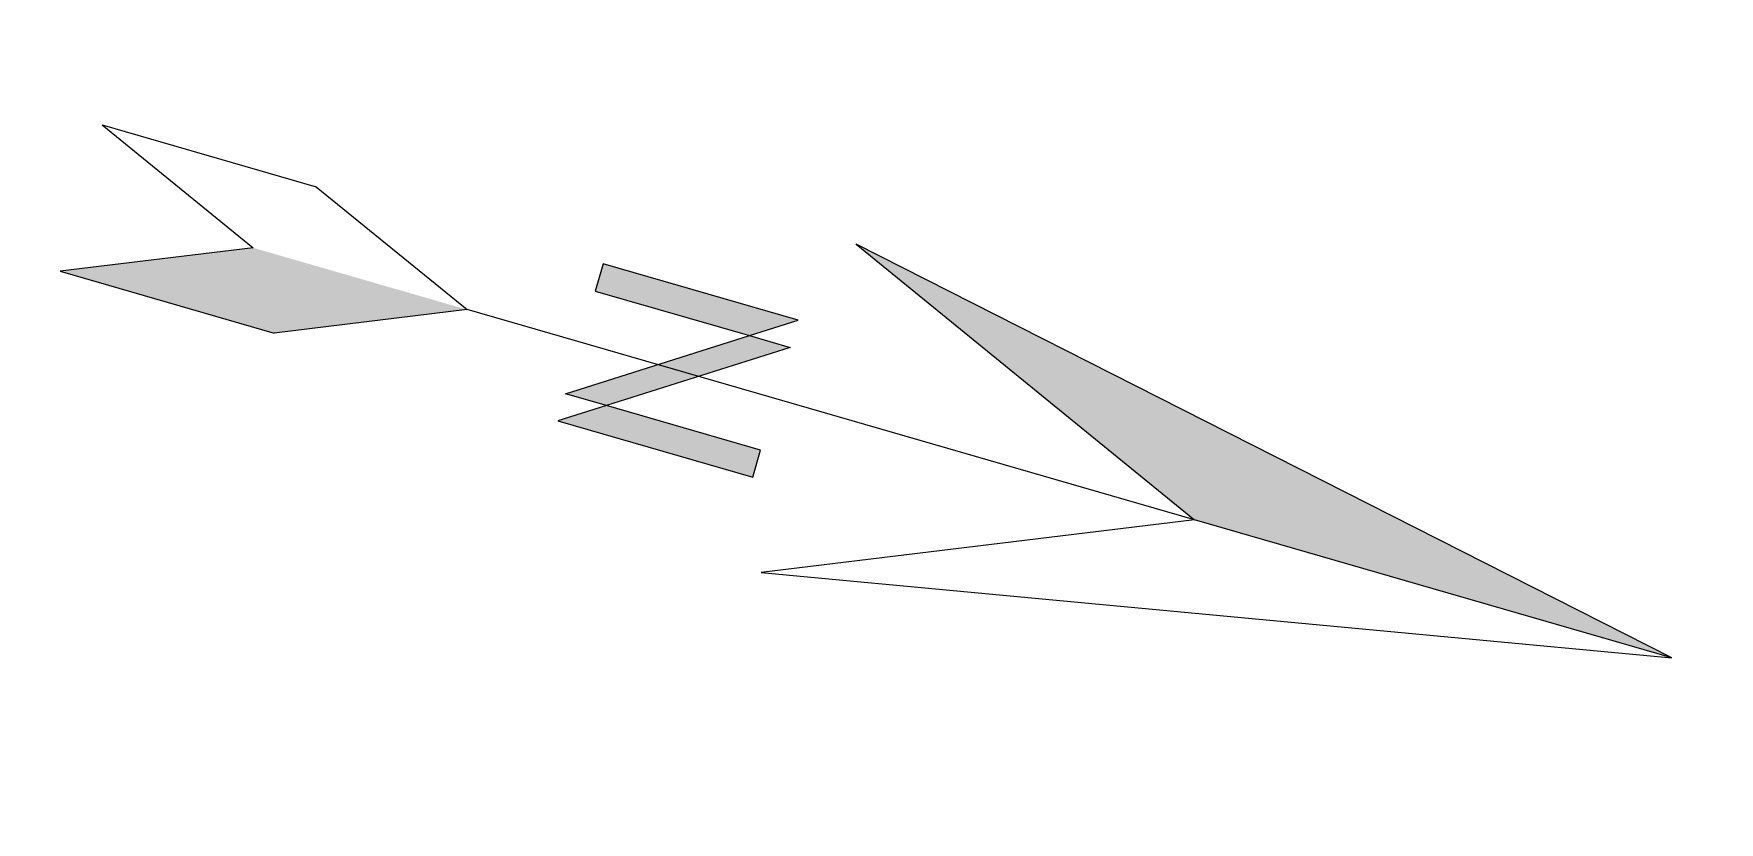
# Model space of a CAD drawing. Header units: millimetres. Extents: x -1616060 to -1327748, y -2178952 to -1799995.
# Drawn here: x -1394873 to -1390440, y -1970661 to -1968588 of the extents above; entities that cross this region are included whole.
import ezdxf

# ---------------------------------------------------------------- set-up
doc = ezdxf.new("R2010")
doc.units = ezdxf.units.MM
doc.header["$LTSCALE"] = 100
doc.header["$MEASUREMENT"] = 0
doc.layers.get('0').update_dxf_attribs({"lineweight": 13, "plot": 0})
doc.layers.add('Nord-Pfeil', color=7, linetype='Continuous')

# ---------------------------------------------------------------- blocks, each defined once
blk = doc.blocks.new('Nord-Pfeil 05')
for points in [[(-7207, -37964), (6, -20987), (0, 0)], [(-2248, -41214), (-3442, -39421), (-3440, -47995), (-2246, -47995)], [(-2248, -39421), (-2248, -41214), (2271, -47994), (2271, -46201)], [(2271, -46201), (3465, -47993), (3463, -39419), (2269, -39420)], [(3232, -60537), (14, -52974), (17, -62385), (3234, -69948)]]:
    blk.add_hatch(color=256).paths.add_polyline_path(points)
at = {"linetype": 'Continuous', "lineweight": 20, "ltscale": 0.039687}
for p, q in [((0, 0), (-7207, -37964)), ((0, 0), (6, -20987)), ((7227, -37960), (0, 0)), ((-7207, -37964), (6, -20987)), ((6, -20987), (7227, -37960)), ((-3200, -60538), (14, -52974)), ((14, -52974), (3232, -60537)), ((-3197, -69950), (17, -62385)), ((17, -62385), (3234, -69948))]:
    blk.add_line(p, q, dxfattribs=at)
for p, q in [((6, -20987), (14, -52974)), ((-3197, -69950), (-3200, -60538)), ((3234, -69948), (3232, -60537))]:
    blk.add_line(p, q)
for points in [[(-3440, -47995), (-2246, -47995), (-2248, -41214), (-3442, -39421)], [(2271, -46201), (3465, -47993), (3463, -39419), (2269, -39420)]]:
    blk.add_lwpolyline(points, close=True)
blk.add_lwpolyline([(-2248, -39421), (2271, -46201), (2271, -47994), (-2248, -41214), (-2248, -39421)])

msp = doc.modelspace()

# ---------------------------------------------------------------- block references
at = {"layer": 'Nord-Pfeil', "xscale": 0.0622463189515528, "yscale": 0.0622463189515528, "zscale": 0.0622463189515528, "rotation": 253.8670232167164}
msp.add_blockref('Nord-Pfeil 05', (-1390565.1, -1970229.2), dxfattribs=at)

doc.saveas('drawing.dxf')
